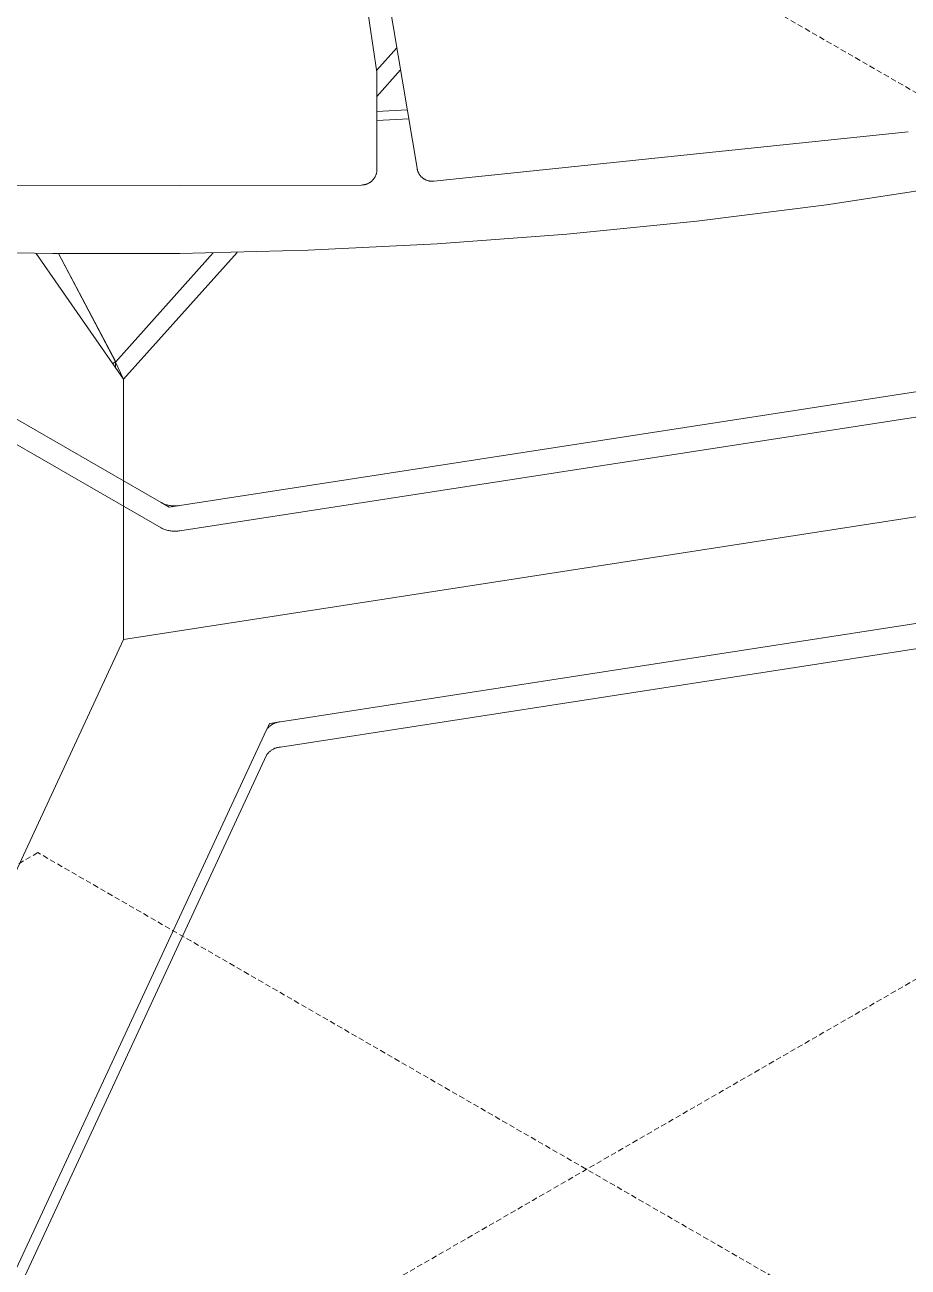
# Model space of a CAD drawing. Header units: millimetres. Extents: x -263 to 4879, y -277 to 2995.
# Drawn here: x 4128.6 to 4331.7, y 1877.9 to 2163.6 of the extents above; entities that cross this region are included whole.
import ezdxf

# ---------------------------------------------------------------- set-up
doc = ezdxf.new("R2010")
doc.units = ezdxf.units.MM
doc.linetypes.add('HIDDEN', pattern=[1.905, 1.27, -0.635])
doc.layers.add('ZANO_R', color=7, linetype='Continuous', lineweight=0)
doc.layers.add('ZANO_R_przerywana', color=7, linetype='HIDDEN', lineweight=0)

msp = doc.modelspace()

# ---------------------------------------------------------------- linework, layer by layer
at = {"layer": 'ZANO_R'}
for p, q in [((4173.87, 2392.17), (4209.5, 2152.71)), ((4218.75, 2130.61), (4178.85, 2369.85)), ((4209.44, 2153.08), (4214.13, 2158.31)), ((4209.5, 2152.71), (4209.51, 2152.61)), ((4209.51, 2152.61), (4209.52, 2152.51)), ((4209.52, 2152.51), (4209.53, 2152.41)), ((4209.53, 2147.14), (4214.98, 2153.22)), ((4209.53, 2152.41), (4209.53, 2152.31)), ((4209.53, 2152.31), (4209.53, 2152.21)), ((4209.53, 2152.21), (4209.53, 2152.18)), ((4209.53, 2152.18), (4209.53, 2130.33)), ((3998.74, 2146.79), (4159.93, 2053.73)), ((4209.53, 2143.68), (4216.51, 2144.06)), ((3998.74, 2140.96), (4159.93, 2047.9)), ((4216.85, 2142.01), (4209.53, 2141.61)), ((4331.66, 2138.97), (4222.64, 2127.64)), ((4209.06, 2128.55), (4208.99, 2128.45)), ((4209.12, 2128.66), (4209.06, 2128.55)), ((4209.17, 2128.77), (4209.12, 2128.66)), ((4209.23, 2128.89), (4209.17, 2128.77)), ((4209.28, 2129), (4209.23, 2128.89)), ((4209.32, 2129.12), (4209.28, 2129)), ((4209.36, 2129.23), (4209.32, 2129.12)), ((4209.4, 2129.35), (4209.36, 2129.23)), ((4209.43, 2129.47), (4209.4, 2129.35)), ((4209.46, 2129.59), (4209.43, 2129.47)), ((4209.48, 2129.72), (4209.46, 2129.59)), ((4209.5, 2129.84), (4209.48, 2129.72)), ((4209.51, 2129.96), (4209.5, 2129.84)), ((4209.53, 2130.09), (4209.51, 2129.96)), ((4209.53, 2130.33), (4209.53, 2130.21)), ((4209.53, 2130.21), (4209.53, 2130.09)), ((4218.77, 2130.49), (4218.75, 2130.61)), ((4218.8, 2130.37), (4218.77, 2130.49)), ((4218.83, 2130.25), (4218.8, 2130.37)), ((4218.86, 2130.13), (4218.83, 2130.25)), ((4218.9, 2130.01), (4218.86, 2130.13)), ((4218.94, 2129.9), (4218.9, 2130.01)), ((4218.99, 2129.79), (4218.94, 2129.9)), ((4219.04, 2129.67), (4218.99, 2129.79)), ((4219.09, 2129.56), (4219.04, 2129.67)), ((4219.15, 2129.46), (4219.09, 2129.56)), ((4219.21, 2129.35), (4219.15, 2129.46)), ((4219.28, 2129.25), (4219.21, 2129.35)), ((4219.35, 2129.15), (4219.28, 2129.25)), ((4219.42, 2129.05), (4219.35, 2129.15)), ((4219.49, 2128.95), (4219.42, 2129.05)), ((4219.57, 2128.86), (4219.49, 2128.95)), ((4219.65, 2128.76), (4219.57, 2128.86)), ((4219.74, 2128.68), (4219.65, 2128.76)), ((4219.83, 2128.59), (4219.74, 2128.68)), ((4219.92, 2128.51), (4219.83, 2128.59)), ((4220.01, 2128.43), (4219.92, 2128.51)), ((4205.97, 2126.77), (4095.2, 2126.54)), ((4206.1, 2126.77), (4205.97, 2126.77)), ((4206.22, 2126.78), (4206.1, 2126.77)), ((4206.35, 2126.79), (4206.22, 2126.78)), ((4206.47, 2126.8), (4206.35, 2126.79)), ((4206.59, 2126.82), (4206.47, 2126.8)), ((4206.71, 2126.85), (4206.59, 2126.82)), ((4206.84, 2126.87), (4206.71, 2126.85)), ((4206.96, 2126.91), (4206.84, 2126.87)), ((4207.07, 2126.94), (4206.96, 2126.91)), ((4207.19, 2126.98), (4207.07, 2126.94)), ((4207.31, 2127.03), (4207.19, 2126.98)), ((4207.42, 2127.08), (4207.31, 2127.03)), ((4207.54, 2127.13), (4207.42, 2127.08)), ((4207.65, 2127.19), (4207.54, 2127.13)), ((4207.75, 2127.25), (4207.65, 2127.19)), ((4207.86, 2127.31), (4207.75, 2127.25)), ((4207.97, 2127.38), (4207.86, 2127.31)), ((4208.07, 2127.45), (4207.97, 2127.38)), ((4208.17, 2127.53), (4208.07, 2127.45)), ((4208.26, 2127.6), (4208.17, 2127.53)), ((4208.36, 2127.69), (4208.26, 2127.6)), ((4208.45, 2127.77), (4208.36, 2127.69)), ((4208.54, 2127.86), (4208.45, 2127.77)), ((4208.62, 2127.95), (4208.54, 2127.86)), ((4208.7, 2128.04), (4208.62, 2127.95)), ((4208.78, 2128.14), (4208.7, 2128.04)), ((4208.85, 2128.24), (4208.78, 2128.14)), ((4208.93, 2128.34), (4208.85, 2128.24)), ((4208.99, 2128.45), (4208.93, 2128.34)), ((4220.11, 2128.35), (4220.01, 2128.43)), ((4220.21, 2128.28), (4220.11, 2128.35)), ((4220.31, 2128.21), (4220.21, 2128.28)), ((4220.41, 2128.15), (4220.31, 2128.21)), ((4220.52, 2128.09), (4220.41, 2128.15)), ((4220.62, 2128.03), (4220.52, 2128.09)), ((4220.73, 2127.97), (4220.62, 2128.03)), ((4220.84, 2127.92), (4220.73, 2127.97)), ((4220.96, 2127.87), (4220.84, 2127.92)), ((4221.07, 2127.83), (4220.96, 2127.87)), ((4221.19, 2127.79), (4221.07, 2127.83)), ((4221.3, 2127.76), (4221.19, 2127.79)), ((4221.42, 2127.73), (4221.3, 2127.76)), ((4221.54, 2127.7), (4221.42, 2127.73)), ((4221.66, 2127.68), (4221.54, 2127.7)), ((4221.78, 2127.66), (4221.66, 2127.68)), ((4221.91, 2127.64), (4221.78, 2127.66)), ((4222.03, 2127.63), (4221.91, 2127.64)), ((4222.15, 2127.63), (4222.03, 2127.63)), ((4222.27, 2127.62), (4222.15, 2127.63)), ((4222.39, 2127.63), (4222.27, 2127.62)), ((4222.52, 2127.63), (4222.39, 2127.63)), ((4222.64, 2127.64), (4222.52, 2127.63)), ((4312.88, 2122.22), (4342.59, 2126.74)), ((4283.05, 2118.47), (4312.88, 2122.22)), ((4253.19, 2115.48), (4283.05, 2118.47)), ((4223.38, 2113.26), (4253.19, 2115.48)), ((4106.22, 2111.64), (4135.05, 2111)), ((4164.23, 2111.04), (4193.7, 2111.78)), ((4193.7, 2111.78), (4223.38, 2113.26)), ((4151.31, 2082.1), (4131.17, 2111.04)), ((4135.05, 2111), (4164.23, 2111.04)), ((4149.46, 2086.08), (4136.3, 2110.98)), ((4136.32, 2110.98), (4149.48, 2086.09)), ((4149.45, 2086.06), (4171.92, 2111.16)), ((4151.29, 2082.08), (4177.44, 2111.28)), ((4149.46, 2086.08), (4148.81, 2085.7)), ((4151.22, 2082.24), (4149.45, 2086.06)), ((4149.45, 2084.78), (4149.45, 2086.06)), ((4149.46, 2086.07), (4149.46, 2086.08)), ((4164.24, 2053.06), (4384.42, 2087.12)), ((4151.29, 2082.08), (4151.3, 2022.27)), ((4164.24, 2047.23), (4384.42, 2081.3)), ((4401.17, 2060.92), (4151.3, 2022.27)), ((4161.75, 2052.67), (4159.93, 2053.73)), ((4160.03, 2053.67), (4160.24, 2053.57)), ((4160.24, 2053.57), (4160.45, 2053.48)), ((4160.45, 2053.48), (4160.67, 2053.39)), ((4160.67, 2053.39), (4160.89, 2053.32)), ((4160.89, 2053.32), (4161.11, 2053.25)), ((4161.11, 2053.25), (4161.34, 2053.19)), ((4161.34, 2053.19), (4161.56, 2053.13)), ((4161.56, 2053.13), (4161.79, 2053.08)), ((4164.24, 2053.06), (4161.75, 2052.67)), ((4161.79, 2053.08), (4162.02, 2053.04)), ((4162.02, 2053.04), (4162.25, 2053.01)), ((4162.25, 2053.01), (4162.48, 2052.99)), ((4162.48, 2052.99), (4162.71, 2052.97)), ((4162.71, 2052.97), (4162.94, 2052.96)), ((4162.94, 2052.96), (4163.18, 2052.96)), ((4163.18, 2052.96), (4163.41, 2052.97)), ((4163.41, 2052.97), (4163.64, 2052.99)), ((4163.64, 2052.99), (4163.87, 2053.01)), ((4163.87, 2053.01), (4164.1, 2053.04)), ((4159.93, 2047.9), (4160.14, 2047.8)), ((4160.14, 2047.8), (4160.35, 2047.7)), ((4160.35, 2047.7), (4160.57, 2047.61)), ((4160.57, 2047.61), (4160.79, 2047.53)), ((4160.79, 2047.53), (4161.01, 2047.45)), ((4161.01, 2047.45), (4161.23, 2047.39)), ((4161.23, 2047.39), (4161.46, 2047.33)), ((4161.46, 2047.33), (4161.69, 2047.28)), ((4161.69, 2047.28), (4161.91, 2047.23)), ((4161.91, 2047.23), (4162.15, 2047.2)), ((4162.15, 2047.2), (4162.38, 2047.17)), ((4162.38, 2047.17), (4162.61, 2047.15)), ((4162.61, 2047.15), (4162.84, 2047.14)), ((4162.84, 2047.14), (4163.08, 2047.13)), ((4163.08, 2047.13), (4163.31, 2047.14)), ((4163.31, 2047.14), (4163.54, 2047.15)), ((4163.54, 2047.15), (4163.78, 2047.17)), ((4163.78, 2047.17), (4164.01, 2047.2)), ((4164.01, 2047.2), (4164.24, 2047.23)), ((4407.51, 2037.38), (4187.33, 2003.31)), ((4407.51, 2031.55), (4187.33, 1997.49)), ((4084.36, 1878.03), (4151.3, 2022.27)), ((4184.21, 2001.57), (4184.84, 2002.93)), ((4184.84, 2002.93), (4187.33, 2003.31)), ((4185.53, 2002.78), (4185.42, 2002.71)), ((4185.65, 2002.84), (4185.53, 2002.78)), ((4185.77, 2002.9), (4185.65, 2002.84)), ((4185.89, 2002.96), (4185.77, 2002.9)), ((4186.02, 2003.01), (4185.89, 2002.96)), ((4186.14, 2003.06), (4186.02, 2003.01)), ((4186.27, 2003.11), (4186.14, 2003.06)), ((4186.4, 2003.15), (4186.27, 2003.11)), ((4186.53, 2003.18), (4186.4, 2003.15)), ((4186.66, 2003.21), (4186.53, 2003.18)), ((4186.79, 2003.24), (4186.66, 2003.21)), ((4186.92, 2003.26), (4186.79, 2003.24)), ((4187.06, 2003.28), (4186.92, 2003.26)), ((4187.19, 2003.29), (4187.06, 2003.28)), ((4184.17, 2001.49), (4125.17, 1874.37)), ((4184.25, 2001.61), (4184.17, 2001.49)), ((4184.33, 2001.71), (4184.25, 2001.61)), ((4184.41, 2001.82), (4184.33, 2001.71)), ((4184.5, 2001.92), (4184.41, 2001.82)), ((4184.59, 2002.02), (4184.5, 2001.92)), ((4184.68, 2002.12), (4184.59, 2002.02)), ((4184.78, 2002.22), (4184.68, 2002.12)), ((4184.88, 2002.31), (4184.78, 2002.22)), ((4184.98, 2002.39), (4184.88, 2002.31)), ((4185.08, 2002.48), (4184.98, 2002.39)), ((4185.19, 2002.56), (4185.08, 2002.48)), ((4185.3, 2002.64), (4185.19, 2002.56)), ((4185.42, 2002.71), (4185.3, 2002.64)), ((4185.72, 1997.05), (4185.6, 1996.98)), ((4185.85, 1997.11), (4185.72, 1997.05)), ((4185.97, 1997.17), (4185.85, 1997.11)), ((4186.1, 1997.22), (4185.97, 1997.17)), ((4186.23, 1997.27), (4186.1, 1997.22)), ((4186.37, 1997.31), (4186.23, 1997.27)), ((4186.5, 1997.35), (4186.37, 1997.31)), ((4186.64, 1997.39), (4186.5, 1997.35)), ((4186.77, 1997.42), (4186.64, 1997.39)), ((4186.91, 1997.44), (4186.77, 1997.42)), ((4187.05, 1997.46), (4186.91, 1997.44)), ((4187.19, 1997.48), (4187.05, 1997.46)), ((4187.33, 1997.49), (4187.19, 1997.48)), ((4184.17, 1995.67), (4125.17, 1868.54)), ((4184.25, 1995.78), (4184.17, 1995.67)), ((4184.34, 1995.89), (4184.25, 1995.78)), ((4184.42, 1996), (4184.34, 1995.89)), ((4184.51, 1996.11), (4184.42, 1996)), ((4184.61, 1996.21), (4184.51, 1996.11)), ((4184.7, 1996.31), (4184.61, 1996.21)), ((4184.81, 1996.41), (4184.7, 1996.31)), ((4184.91, 1996.5), (4184.81, 1996.41)), ((4185.02, 1996.59), (4184.91, 1996.5)), ((4185.13, 1996.68), (4185.02, 1996.59)), ((4185.24, 1996.76), (4185.13, 1996.68)), ((4185.36, 1996.84), (4185.24, 1996.76)), ((4185.48, 1996.91), (4185.36, 1996.84)), ((4185.6, 1996.98), (4185.48, 1996.91))]:
    msp.add_line(p, q, dxfattribs=at)
at = {"layer": 'ZANO_R_przerywana'}
for p, q in [((4429.49, 2092.56), (4203.32, 2223.14)), ((4100.04, 1809.36), (4510.02, 2046.06)), ((4131.58, 1973.23), (3721.59, 1736.53)), ((4510.02, 1754.73), (4131.58, 1973.23))]:
    msp.add_line(p, q, dxfattribs=at)

doc.saveas('drawing.dxf')
